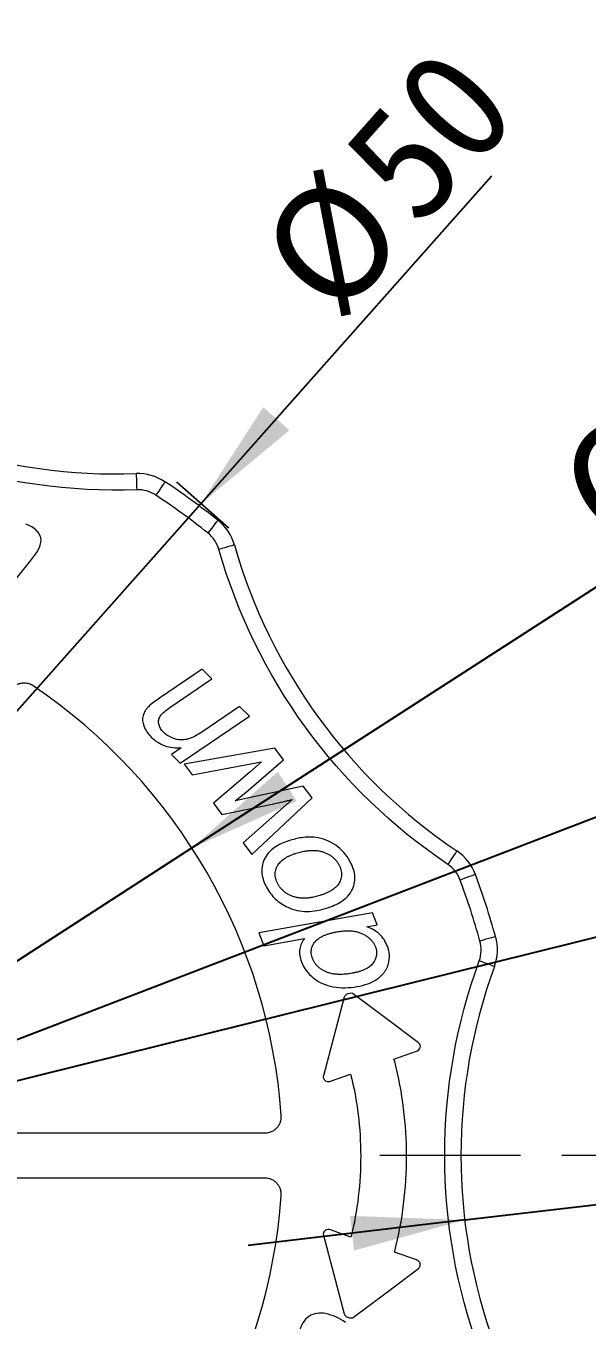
# Model space of a CAD drawing. Header units: millimetres. Extents: x 2 to 295, y 1 to 209.
# Drawn here: x 100.8 to 118.11, y 117.62 to 157.58 of the extents above; entities that cross this region are included whole.
import ezdxf

# ---------------------------------------------------------------- set-up
doc = ezdxf.new("R2010")
doc.units = ezdxf.units.MM
doc.linetypes.add('CENTER', pattern=[10.16, 6.35, -1.27, 1.27, -1.27])
doc.layers.add('DIM', color=5, linetype='Continuous')
doc.layers.add('中心线', color=1, linetype='CENTER', lineweight=15)
doc.styles.add('SLDTEXTSTYLE0', font='SIMSUN.TTC', dxfattribs={"width": 0.67})
doc.styles.add('SLDTEXTSTYLE14', font='SIMSUN.TTC')
doc.dimstyles.new('SLDDIMSTYLE0', dxfattribs={"dimtxt": 3.5, "dimasz": 3.5, "dimexe": 0, "dimexo": 0.0625, "dimgap": 0.875, "dimtad": 2, "dimrnd": 1e-09, "dimzin": 12, "dimdsep": 46, "dimtxsty": 'SLDTEXTSTYLE0', "dimsah": 1, "dimcen": 0.09, "dimadec": 0, "dimazin": 3, "dimtfac": 1, "dimtmove": 0, "dimatfit": 0, "dimfxl": 0, "dimfrac": 2, "dimtolj": 1, "dimtzin": 12, "dimarcsym": 0})
doc.dimstyles.new('SLDDIMSTYLE1', dxfattribs={"dimtxt": 3.5, "dimasz": 3.5, "dimexe": 0, "dimexo": 0.0625, "dimgap": 0.875, "dimtad": 0, "dimtih": 1, "dimtoh": 1, "dimrnd": 1e-09, "dimzin": 12, "dimdsep": 46, "dimtxsty": 'SLDTEXTSTYLE0', "dimsah": 1, "dimcen": 0, "dimadec": 0, "dimazin": 3, "dimtfac": 1, "dimtofl": 0, "dimtmove": 0, "dimatfit": 3, "dimfxl": 0, "dimfrac": 2, "dimtolj": 1, "dimtzin": 12, "dimarcsym": 0})
doc.dimstyles.new('SLDDIMSTYLE2', dxfattribs={"dimtxt": 3.5, "dimasz": 3.5, "dimexe": 0, "dimexo": 0.0625, "dimgap": 0.875, "dimtad": 2, "dimrnd": 1e-09, "dimzin": 12, "dimdsep": 46, "dimtxsty": 'SLDTEXTSTYLE0', "dimsah": 1, "dimcen": 0.09, "dimadec": 0, "dimazin": 3, "dimtfac": 1, "dimtofl": 0, "dimtmove": 0, "dimatfit": 3, "dimfxl": 0, "dimfrac": 2, "dimtolj": 1, "dimtzin": 12, "dimarcsym": 0})
doc.dimstyles.new('SLDDIMSTYLE3', dxfattribs={"dimtxt": 3.5, "dimasz": 3.5, "dimexe": 0, "dimexo": 0.0625, "dimgap": 0.875, "dimtad": 0, "dimtih": 1, "dimtoh": 1, "dimrnd": 1e-09, "dimzin": 12, "dimdsep": 46, "dimtxsty": 'SLDTEXTSTYLE0', "dimsah": 1, "dimcen": 0, "dimadec": 0, "dimazin": 3, "dimtfac": 1, "dimtmove": 0, "dimatfit": 3, "dimfxl": 0, "dimfrac": 2, "dimtolj": 1, "dimtzin": 12, "dimarcsym": 0})

# ---------------------------------------------------------------- blocks, each defined once
blk = doc.blocks.new('_D')
at = {"layer": 'DIM'}
for p, q in [((92.805, 123.31), (129.699, 137.513)), ((89.632, 122.089), (92.805, 123.31)), ((89.632, 122.089), (83.35, 119.671))]:
    blk.add_line(p, q, dxfattribs=at)
for points in [[(92.805, 123.31), (96.265, 124.065), (95.878, 125.07)], [(89.632, 122.089), (86.172, 121.334), (86.559, 120.329)]]:
    blk.add_solid(points, dxfattribs=at)
at = {"layer": 'DIM', "insert": (125.695, 140.336), "char_height": 3.5, "attachment_point": 1, "rotation": 21.0552, "style": 'SLDTEXTSTYLE14'}
blk.add_mtext('M4', dxfattribs=at)
blk = doc.blocks.new('_D_1')
at = {"layer": 'DIM'}
for p, q in [((105.918, 132.196), (124.641, 144.291)), ((76.519, 113.204), (105.918, 132.196)), ((76.519, 113.204), (70.865, 109.551))]:
    blk.add_line(p, q, dxfattribs=at)
for points in [[(105.918, 132.196), (109.15, 133.643), (108.565, 134.547)], [(76.519, 113.204), (73.287, 111.757), (73.871, 110.852)]]:
    blk.add_solid(points, dxfattribs=at)
at = {"layer": 'DIM', "char_height": 3.5, "attachment_point": 1, "rotation": 32.8634, "style": 'SLDTEXTSTYLE14'}
for s, insert in [('35', (120.144, 146.235)), ('%%c', (116.893, 144.135))]:
    blk.add_mtext(s, dxfattribs=dict(at, insert=insert))
blk = doc.blocks.new('_D_2')
at = {"layer": 'DIM'}
for p, q in [((106.2, 142.829), (115.174, 152.944)), ((107.061, 142.065), (105.452, 143.492)), ((73.018, 105.426), (106.2, 142.829)), ((73.879, 104.662), (72.27, 106.09)), ((73.018, 105.426), (68.551, 100.391))]:
    blk.add_line(p, q, dxfattribs=at)
for points in [[(106.2, 142.829), (108.926, 145.089), (108.12, 145.804)], [(73.018, 105.426), (70.292, 103.165), (71.098, 102.451)]]:
    blk.add_solid(points, dxfattribs=at)
at = {"layer": 'DIM', "char_height": 3.5, "attachment_point": 1, "rotation": 48.4215, "style": 'SLDTEXTSTYLE14'}
for s, insert in [('50', (110.321, 153.611)), ('%%c', (107.753, 150.716))]:
    blk.add_mtext(s, dxfattribs=dict(at, insert=insert))
blk = doc.blocks.new('_D_3')
at = {"layer": 'DIM'}
for p, q in [((131.218, 122.7), (123.466, 121.787)), ((114.335, 120.711), (119.383, 121.306)), ((114.335, 120.711), (107.65, 119.924))]:
    blk.add_line(p, q, dxfattribs=at)
blk.add_solid([(114.335, 120.711), (110.796, 120.837), (110.922, 119.767)], dxfattribs=at)
at = {"layer": 'DIM', "insert": (119.383, 123.582), "char_height": 3.5, "attachment_point": 1, "style": 'SLDTEXTSTYLE14'}
blk.add_mtext('R17', dxfattribs=at)
blk = doc.blocks.new('_D_4')
at = {"layer": 'DIM'}
for p, q in [((91.218, 121.7), (91.218, 91.202)), ((131.218, 102.2), (131.218, 91.202)), ((131.218, 92.202), (91.218, 92.202))]:
    blk.add_line(p, q, dxfattribs=at)
for points in [[(91.218, 92.202), (94.718, 91.664), (94.718, 92.741)], [(131.218, 92.202), (127.718, 92.741), (127.718, 91.664)]]:
    blk.add_solid(points, dxfattribs=at)
at = {"layer": 'DIM', "insert": (111.626, 96.275), "char_height": 3.5, "attachment_point": 1, "style": 'SLDTEXTSTYLE14'}
blk.add_mtext('40', dxfattribs=at)
blk = doc.blocks.new('_D_5')
at = {"layer": 'DIM'}
for p, q in [((96.071, 123.905), (124.464, 130.956)), ((124.464, 130.956), (132.643, 130.956)), ((86.366, 121.495), (96.071, 123.905)), ((86.366, 121.495), (79.833, 119.872))]:
    blk.add_line(p, q, dxfattribs=at)
for points in [[(96.071, 123.905), (99.598, 124.226), (99.338, 125.271)], [(86.366, 121.495), (82.839, 121.174), (83.099, 120.128)]]:
    blk.add_solid(points, dxfattribs=at)
at = {"layer": 'DIM', "char_height": 3.5, "attachment_point": 1, "style": 'SLDTEXTSTYLE14'}
for s, insert in [('%%c', (126.051, 135.029)), ('10', (129.921, 135.029))]:
    blk.add_mtext(s, dxfattribs=dict(at, insert=insert))
blk = doc.blocks.new('SW_CENTERMARKSYMBOL_0')
at = {"layer": '中心线', "color": 0}
for p, q in [((0, 5), (0, 19.5)), ((0, 0), (0, 2.5)), ((-5, 0), (-19.5, 0)), ((0, 0), (-2.5, 0)), ((0, 0), (0, -2.5)), ((0, 0), (2.5, 0)), ((5, 0), (19.5, 0)), ((0, -5), (0, -19.5))]:
    blk.add_line(p, q, dxfattribs=at)

msp = doc.modelspace()

# ---------------------------------------------------------------- linework, layer by layer
at = {"color": 7, "linetype": 'Continuous', "lineweight": 15}
for p, q in [((99.896, 139.762), (100.935, 141.058)), ((106.23, 137.716), (104.917, 136.822)), ((106.535, 137.414), (106.23, 137.716)), ((105.237, 136.529), (106.535, 137.414)), ((105.559, 134.812), (107.694, 136.266)), ((107.388, 136.568), (106.222, 135.774)), ((107.694, 136.266), (107.388, 136.568)), ((105.588, 135.291), (105.284, 135.084)), ((105.284, 135.084), (105.559, 134.812)), ((108.478, 135.274), (105.678, 134.784)), ((108.745, 134.917), (108.478, 135.274)), ((105.678, 134.784), (105.928, 134.449)), ((105.928, 134.449), (108.069, 134.853)), ((107.595, 133.92), (108.745, 134.917)), ((108.069, 134.853), (107.7, 134.536)), ((107.7, 134.536), (106.579, 133.58)), ((109.354, 134.105), (107.257, 133.65)), ((107.257, 133.65), (107.595, 133.92)), ((109.623, 133.746), (109.354, 134.105)), ((106.579, 133.58), (106.844, 133.226)), ((106.844, 133.226), (108.448, 133.562)), ((109.006, 133.689), (107.497, 132.354)), ((107.763, 131.999), (109.623, 133.746)), ((107.497, 132.354), (107.763, 131.999)), ((111.494, 130.191), (107.982, 129.574)), ((111.636, 129.819), (111.494, 130.191)), ((107.982, 129.574), (108.135, 129.175)), ((111.315, 129.762), (111.636, 129.819)), ((108.135, 129.175), (109.395, 129.396)), ((110.616, 127.586), (110.295, 126.374)), ((111.909, 126.935), (110.906, 127.687)), ((112.912, 126.183), (111.909, 126.935)), ((110.295, 126.374), (109.975, 125.162)), ((112.144, 125.675), (112.842, 125.918)), ((110.195, 124.997), (110.815, 125.213)), ((96.586, 123.4), (108.176, 123.4)), ((108.176, 122), (96.586, 122)), ((110.826, 120.183), (110.195, 120.402)), ((109.975, 120.237), (110.295, 119.025)), ((112.842, 119.482), (112.166, 119.717)), ((111.909, 118.464), (112.912, 119.216)), ((110.295, 119.025), (110.616, 117.814)), ((110.906, 117.713), (111.909, 118.464))]:
    msp.add_line(p, q, dxfattribs=at)
at = {"color": 7, "linetype": 'Continuous', "lineweight": 15, "flags": 128}
for points in [[(104.197, 143.753), (104.198, 143.744), (104.199, 143.715), (104.2, 143.669), (104.203, 143.607), (104.205, 143.531), (104.209, 143.445), (104.212, 143.351), (104.215, 143.254)], [(105.084, 143.502), (105.078, 143.494), (105.063, 143.471), (105.037, 143.432), (105.003, 143.38), (104.961, 143.317), (104.913, 143.246), (104.861, 143.167), (104.806, 143.086)], [(106.718, 142.315), (106.712, 142.307), (106.695, 142.285), (106.666, 142.249), (106.627, 142.2), (106.58, 142.14), (106.527, 142.073), (106.469, 141.999), (106.408, 141.923)], [(107.231, 141.549), (107.221, 141.547), (107.194, 141.539), (107.15, 141.526), (107.09, 141.509), (107.017, 141.488), (106.934, 141.465), (106.844, 141.439), (106.75, 141.412)], [(114.093, 132.104), (114.088, 132.096), (114.072, 132.072), (114.046, 132.034), (114.012, 131.982), (113.969, 131.919), (113.921, 131.847), (113.869, 131.77), (113.814, 131.689)], [(114.663, 131.38), (114.654, 131.376), (114.628, 131.366), (114.584, 131.35), (114.526, 131.329), (114.455, 131.302), (114.374, 131.272), (114.286, 131.24), (114.194, 131.206)], [(115.288, 129.458), (115.278, 129.456), (115.251, 129.448), (115.206, 129.435), (115.147, 129.419), (115.074, 129.398), (114.99, 129.375), (114.9, 129.349), (114.806, 129.323)], [(115.252, 128.537), (115.243, 128.541), (115.216, 128.551), (115.173, 128.566), (115.115, 128.588), (115.043, 128.614), (114.962, 128.643), (114.874, 128.676), (114.783, 128.709)]]:
    msp.add_lwpolyline(points, dxfattribs=at)
at = {"color": 7, "linetype": 'Continuous', "lineweight": 15}
for centre, radius, start, end in [((103.579, 160.742), 17, 231.9158, 272.0842), ((104.252, 142.254), 1.5, 56.3157, 92.0842), ((91.218, 122.7), 25, 51.6843, 56.3157), ((105.788, 141.138), 1.5, 15.9158, 51.6843), ((123.579, 146.211), 17, 195.9158, 236.0842), ((91.218, 122.7), 17.5, 4.0478, 55.9522), ((113.257, 130.859), 1.5, 20.3157, 56.0842), ((91.218, 122.7), 25, 15.6843, 20.3157), ((113.843, 129.053), 1.5, 339.9158, 15.6843), ((131.218, 122.7), 17, 159.9158, 200.0842), ((91.218, 122.7), 17.5, 304.0478, 355.9522)]:
    msp.add_arc(centre, radius, start, end, dxfattribs=at)
for points in [[(104.215, 143.254), (100.086, 143.103), (96.037, 144.419), (92.785, 146.968)], [(104.806, 143.086), (104.632, 143.203), (104.425, 143.261), (104.215, 143.254)], [(106.408, 141.923), (105.889, 142.333), (105.357, 142.72), (104.806, 143.086)], [(101.134, 141.981), (101.042, 142.08), (100.922, 142.148), (100.795, 142.193)], [(106.75, 141.412), (106.692, 141.614), (106.573, 141.792), (106.408, 141.923)], [(101.178, 141.397), (101.228, 141.493), (101.265, 141.597), (101.264, 141.706)], [(113.814, 131.689), (110.386, 133.994), (107.883, 137.439), (106.75, 141.412)], [(104.412, 136.289), (104.378, 136.182), (104.396, 136.067), (104.435, 135.963)], [(104.435, 135.963), (104.483, 135.833), (104.564, 135.717), (104.663, 135.619)], [(105.041, 135.769), (104.97, 135.839), (104.913, 135.925), (104.895, 136.024)], [(110.354, 132.278), (110.169, 132.409), (109.953, 132.493), (109.728, 132.522)], [(110.795, 131.788), (110.69, 131.984), (110.536, 132.15), (110.354, 132.278)], [(114.194, 131.206), (114.121, 131.403), (113.989, 131.572), (113.814, 131.689)], [(114.806, 129.323), (114.627, 129.96), (114.424, 130.586), (114.194, 131.206)], [(109.248, 129.08), (109.224, 128.946), (109.247, 128.808), (109.296, 128.681)], [(109.395, 129.396), (109.319, 129.306), (109.268, 129.196), (109.248, 129.08)], [(114.783, 128.709), (114.855, 128.906), (114.863, 129.121), (114.806, 129.323)], [(109.296, 128.681), (109.371, 128.486), (109.5, 128.314), (109.663, 128.182)], [(114.783, 116.69), (113.364, 120.571), (113.364, 124.829), (114.783, 128.709)], [(109.663, 128.182), (109.839, 128.039), (110.053, 127.951), (110.276, 127.911)], [(110.276, 127.911), (110.519, 127.866), (110.768, 127.872), (111.011, 127.915)], [(111.011, 127.915), (111.24, 127.955), (111.466, 128.029), (111.654, 128.166)], [(110.658, 117.55), (110.47, 117.676), (110.263, 117.777), (110.04, 117.819)]]:
    msp.add_open_spline(points, degree=3, dxfattribs=at)
for points, knots in [([(101.264, 141.706), (101.263, 141.758), (101.247, 141.809), (101.2, 141.901), (101.169, 141.942), (101.134, 141.981)], [0, 0, 0, 0, 0.5, 0.5, 1, 1, 1, 1]), ([(100.935, 141.058), (100.978, 141.112), (101.021, 141.167), (101.104, 141.279), (101.145, 141.335), (101.178, 141.397)], [0, 0, 0, 0, 0.5, 0.5, 1, 1, 1, 1]), ([(101.016, 137.2), (100.997, 137.212), (100.958, 137.236), (100.895, 137.261), (100.818, 137.281), (100.726, 137.289), (100.624, 137.276), (100.526, 137.243), (100.438, 137.19), (100.36, 137.122), (100.322, 137.064), (100.303, 137.035)], [0, 0, 0, 0, 0.082983, 0.165849, 0.250148, 0.373679, 0.500089, 0.623617, 0.750027, 0.874287, 1, 1, 1, 1]), ([(104.917, 136.822), (104.859, 136.782), (104.802, 136.742), (104.689, 136.658), (104.634, 136.615), (104.584, 136.565)], [0, 0, 0, 0, 0.5, 0.5, 1, 1, 1, 1]), ([(104.584, 136.565), (104.564, 136.543), (104.526, 136.502), (104.478, 136.433), (104.439, 136.363), (104.421, 136.314), (104.412, 136.289)], [0, 0, 0, 0, 0.265786, 0.518807, 0.762326, 1, 1, 1, 1]), ([(104.895, 136.024), (104.892, 136.046), (104.886, 136.089), (104.892, 136.153), (104.91, 136.215), (104.932, 136.251), (104.943, 136.269)], [0, 0, 0, 0, 0.260139, 0.507043, 0.75032, 1, 1, 1, 1]), ([(104.943, 136.269), (104.98, 136.325), (105.028, 136.369), (105.129, 136.453), (105.182, 136.492), (105.237, 136.529)], [0, 0, 0, 0, 0.5, 0.5, 1, 1, 1, 1]), ([(104.663, 135.619), (104.784, 135.499), (104.929, 135.405), (105.167, 135.322), (105.251, 135.303), (105.419, 135.285), (105.503, 135.284), (105.588, 135.291)], [0, 0, 0, 0, 0.5, 0.5, 0.75, 0.75, 1, 1, 1, 1]), ([(105.525, 135.535), (105.434, 135.548), (105.345, 135.573), (105.181, 135.651), (105.106, 135.704), (105.041, 135.769)], [0, 0, 0, 0, 0.5, 0.5, 1, 1, 1, 1]), ([(106.222, 135.774), (106.118, 135.703), (106.009, 135.639), (105.777, 135.546), (105.651, 135.517), (105.525, 135.535)], [0, 0, 0, 0, 0.5, 0.5, 1, 1, 1, 1]), ([(108.448, 133.562), (108.541, 133.583), (108.634, 133.604), (108.727, 133.625), (108.773, 133.636), (108.82, 133.646), (108.866, 133.657), (108.913, 133.667), (108.96, 133.676), (109.006, 133.689)], [0, 0, 0, 0, 0.0002861973, 0.0002861973, 0.0002861973, 0.0004292951, 0.0004292951, 0.0004292951, 0.0005724001, 0.0005724001, 0.0005724001, 0.0005724001]), ([(108.908, 132.418), (108.751, 132.368), (108.601, 132.304), (108.331, 132.116), (108.216, 131.99), (108.148, 131.837)], [0, 0, 0, 0, 0.5, 0.5, 1, 1, 1, 1]), ([(109.728, 132.522), (109.59, 132.54), (109.451, 132.533), (109.176, 132.493), (109.041, 132.459), (108.908, 132.418)], [0, 0, 0, 0, 0.5, 0.5, 1, 1, 1, 1]), ([(108.55, 131.63), (108.561, 131.649), (108.582, 131.688), (108.625, 131.743), (108.675, 131.794), (108.733, 131.842), (108.799, 131.887), (108.873, 131.929), (108.954, 131.968), (109.044, 132.004), (109.107, 132.025), (109.139, 132.036)], [0, 0, 0, 0, 0.090309, 0.183326, 0.280348, 0.382524, 0.490837, 0.606113, 0.729038, 0.860178, 1, 1, 1, 1]), ([(109.139, 132.036), (109.191, 132.051), (109.292, 132.08), (109.442, 132.109), (109.584, 132.123), (109.718, 132.122), (109.844, 132.108), (109.923, 132.085), (109.962, 132.074)], [0, 0, 0, 0, 0.195101, 0.37675, 0.546269, 0.705283, 0.855755, 1, 1, 1, 1]), ([(109.962, 132.074), (109.993, 132.063), (110.054, 132.04), (110.14, 131.997), (110.218, 131.948), (110.289, 131.891), (110.351, 131.828), (110.407, 131.758), (110.437, 131.706), (110.452, 131.68)], [0, 0, 0, 0, 0.154735, 0.30284, 0.44578, 0.585185, 0.722809, 0.860473, 1, 1, 1, 1]), ([(108.148, 131.837), (108.117, 131.769), (108.096, 131.698), (108.073, 131.551), (108.071, 131.476), (108.095, 131.255), (108.148, 131.113), (108.219, 130.981)], [0, 0, 0, 0, 0.25, 0.25, 0.5, 0.5, 1, 1, 1, 1]), ([(108.565, 131.09), (108.552, 131.116), (108.527, 131.166), (108.501, 131.245), (108.487, 131.324), (108.485, 131.402), (108.494, 131.479), (108.515, 131.556), (108.538, 131.605), (108.55, 131.63)], [0, 0, 0, 0, 0.154528, 0.300536, 0.440561, 0.577472, 0.714335, 0.854219, 1, 1, 1, 1]), ([(110.452, 131.68), (110.465, 131.654), (110.491, 131.602), (110.518, 131.521), (110.533, 131.441), (110.536, 131.363), (110.527, 131.285), (110.507, 131.209), (110.484, 131.161), (110.473, 131.136)], [0, 0, 0, 0, 0.157767, 0.306, 0.447139, 0.584003, 0.719679, 0.857333, 1, 1, 1, 1]), ([(110.874, 130.925), (110.936, 131.064), (110.958, 131.216), (110.921, 131.514), (110.867, 131.656), (110.795, 131.788)], [0, 0, 0, 0, 0.5, 0.5, 1, 1, 1, 1]), ([(109.054, 130.692), (109.023, 130.704), (108.962, 130.726), (108.877, 130.769), (108.799, 130.819), (108.729, 130.876), (108.666, 130.94), (108.61, 131.011), (108.58, 131.063), (108.565, 131.09)], [0, 0, 0, 0, 0.153228, 0.300318, 0.442759, 0.582187, 0.720345, 0.859026, 1, 1, 1, 1]), ([(110.473, 131.136), (110.462, 131.117), (110.44, 131.078), (110.396, 131.024), (110.345, 130.973), (110.285, 130.925), (110.217, 130.88), (110.14, 130.837), (110.055, 130.797), (109.962, 130.76), (109.896, 130.738), (109.863, 130.727)], [0, 0, 0, 0, 0.0875817, 0.1785546, 0.2742526, 0.3758238, 0.4842296, 0.600262, 0.7245669, 0.8576702, 1, 1, 1, 1]), ([(108.219, 130.981), (108.292, 130.847), (108.385, 130.723), (108.605, 130.516), (108.734, 130.431), (108.872, 130.366)], [0, 0, 0, 0, 0.5, 0.5, 1, 1, 1, 1]), ([(109.863, 130.727), (109.811, 130.712), (109.713, 130.683), (109.566, 130.656), (109.426, 130.642), (109.295, 130.643), (109.17, 130.658), (109.092, 130.681), (109.054, 130.692)], [0, 0, 0, 0, 0.1941171, 0.3751368, 0.544414, 0.7036036, 0.8546925, 1, 1, 1, 1]), ([(110.073, 130.339), (110.236, 130.39), (110.392, 130.454), (110.678, 130.641), (110.804, 130.768), (110.874, 130.925)], [0, 0, 0, 0, 0.5, 0.5, 1, 1, 1, 1]), ([(108.872, 130.366), (108.966, 130.322), (109.063, 130.29), (109.263, 130.247), (109.367, 130.237), (109.672, 130.238), (109.876, 130.277), (110.073, 130.339)], [0, 0, 0, 0, 0.25, 0.25, 0.5, 0.5, 1, 1, 1, 1]), ([(109.705, 129.287), (109.719, 129.303), (109.748, 129.338), (109.8, 129.384), (109.86, 129.427), (109.929, 129.466), (110.007, 129.501), (110.093, 129.534), (110.188, 129.562), (110.291, 129.588), (110.363, 129.602), (110.4, 129.609)], [0, 0, 0, 0, 0.083469, 0.171553, 0.265535, 0.366468, 0.475208, 0.592438, 0.718703, 0.85444, 1, 1, 1, 1]), ([(110.4, 129.609), (110.451, 129.617), (110.55, 129.632), (110.695, 129.641), (110.83, 129.638), (110.955, 129.621), (111.072, 129.593), (111.143, 129.563), (111.178, 129.548)], [0, 0, 0, 0, 0.1958476, 0.3780093, 0.5477597, 0.7066721, 0.8566612, 1, 1, 1, 1]), ([(111.178, 129.548), (111.21, 129.531), (111.272, 129.5), (111.356, 129.441), (111.429, 129.377), (111.491, 129.305), (111.542, 129.228), (111.566, 129.171), (111.579, 129.142)], [0, 0, 0, 0, 0.184001, 0.35766, 0.523299, 0.683586, 0.841462, 1, 1, 1, 1]), ([(111.948, 129.167), (111.894, 129.308), (111.811, 129.437), (111.592, 129.64), (111.458, 129.713), (111.315, 129.762)], [0, 0, 0, 0, 0.5, 0.5, 1, 1, 1, 1]), ([(109.638, 128.782), (109.629, 128.808), (109.612, 128.858), (109.599, 128.934), (109.597, 129.009), (109.607, 129.082), (109.628, 129.153), (109.661, 129.222), (109.69, 129.265), (109.705, 129.287)], [0, 0, 0, 0, 0.152252, 0.296209, 0.434748, 0.571086, 0.708596, 0.850569, 1, 1, 1, 1]), ([(111.579, 129.142), (111.587, 129.118), (111.604, 129.07), (111.616, 128.995), (111.618, 128.923), (111.608, 128.851), (111.587, 128.781), (111.555, 128.711), (111.526, 128.668), (111.512, 128.646)], [0, 0, 0, 0, 0.149103, 0.291074, 0.428795, 0.565412, 0.70415, 0.848091, 1, 1, 1, 1]), ([(111.98, 128.616), (112.005, 128.706), (112.015, 128.801), (112.003, 128.987), (111.981, 129.079), (111.948, 129.167)], [0, 0, 0, 0, 0.5, 0.5, 1, 1, 1, 1]), ([(110.045, 128.376), (110.012, 128.392), (109.949, 128.423), (109.864, 128.48), (109.79, 128.545), (109.727, 128.617), (109.675, 128.696), (109.65, 128.753), (109.638, 128.782)], [0, 0, 0, 0, 0.183217, 0.356223, 0.521474, 0.681785, 0.840232, 1, 1, 1, 1]), ([(110.853, 128.327), (110.799, 128.318), (110.694, 128.302), (110.542, 128.291), (110.401, 128.292), (110.271, 128.307), (110.152, 128.332), (110.08, 128.362), (110.045, 128.376)], [0, 0, 0, 0, 0.200672, 0.385926, 0.556876, 0.71494, 0.861907, 1, 1, 1, 1]), ([(111.512, 128.646), (111.498, 128.629), (111.471, 128.594), (111.421, 128.548), (111.364, 128.505), (111.298, 128.466), (111.224, 128.431), (111.143, 128.399), (111.054, 128.371), (110.956, 128.347), (110.888, 128.334), (110.853, 128.327)], [0, 0, 0, 0, 0.086372, 0.176531, 0.271775, 0.373211, 0.481754, 0.598153, 0.723014, 0.85683, 1, 1, 1, 1]), ([(111.654, 128.166), (111.681, 128.186), (111.733, 128.227), (111.802, 128.295), (111.862, 128.368), (111.912, 128.446), (111.952, 128.528), (111.971, 128.587), (111.98, 128.616)], [0, 0, 0, 0, 0.178941, 0.350272, 0.515888, 0.677881, 0.838488, 1, 1, 1, 1]), ([(110.906, 127.687), (110.883, 127.704), (110.854, 127.71), (110.796, 127.711), (110.768, 127.706), (110.713, 127.687), (110.688, 127.674), (110.643, 127.637), (110.623, 127.614), (110.616, 127.586)], [0, 0, 0, 0, 0.25, 0.25, 0.5, 0.5, 0.75, 0.75, 1, 1, 1, 1]), ([(112.842, 125.918), (112.896, 125.936), (112.944, 125.976), (112.976, 126.085), (112.958, 126.149), (112.912, 126.183)], [0, 0, 0, 0, 0.5, 0.5, 1, 1, 1, 1]), ([(112.178, 125.602), (112.176, 125.609), (112.174, 125.616), (112.171, 125.623), (112.169, 125.63), (112.166, 125.636), (112.163, 125.643), (112.158, 125.654), (112.151, 125.665), (112.144, 125.675)], [0, 0, 0, 0, 0.00002149769, 0.00002149769, 0.00002149769, 0.00004299386, 0.00004299386, 0.00004299386, 0.00008038964, 0.00008038964, 0.00008038964, 0.00008038964]), ([(112.178, 119.749), (112.422, 120.706), (112.54, 121.692), (112.54, 123.173), (112.51, 123.665), (112.39, 124.64), (112.3, 125.123), (112.178, 125.602)], [0, 0, 0, 0, 0.5, 0.5, 0.75, 0.75, 1, 1, 1, 1]), ([(109.975, 125.162), (109.971, 125.147), (109.97, 125.131), (109.972, 125.115), (109.975, 125.099), (109.98, 125.082), (109.988, 125.066), (109.995, 125.051), (110.006, 125.037), (110.018, 125.025), (110.03, 125.013), (110.045, 125.004), (110.06, 124.998), (110.078, 124.991), (110.097, 124.987), (110.116, 124.986), (110.135, 124.985), (110.154, 124.987), (110.173, 124.991), (110.181, 124.993), (110.188, 124.995), (110.195, 124.997)], [0, 0, 0, 0, 0.0000468803, 0.0000468803, 0.0000468803, 0.000098067, 0.000098067, 0.000098067, 0.0001497389, 0.0001497389, 0.0001497389, 0.000199691, 0.000199691, 0.000199691, 0.0002562597, 0.0002562597, 0.0002562597, 0.0003139438, 0.0003139438, 0.0003139438, 0.0003364889, 0.0003364889, 0.0003364889, 0.0003364889]), ([(110.815, 125.213), (111.022, 124.39), (111.123, 123.543), (111.126, 121.847), (111.029, 121.007), (110.826, 120.183)], [0, 0, 0, 0, 0.5, 0.5, 1, 1, 1, 1]), ([(108.176, 123.4), (108.199, 123.401), (108.244, 123.402), (108.311, 123.417), (108.386, 123.443), (108.466, 123.488), (108.544, 123.556), (108.607, 123.638), (108.65, 123.731), (108.676, 123.832), (108.675, 123.901), (108.675, 123.935)], [0, 0, 0, 0, 0.082983, 0.165849, 0.250148, 0.373679, 0.500089, 0.623617, 0.750027, 0.874287, 1, 1, 1, 1]), ([(108.675, 121.464), (108.675, 121.487), (108.677, 121.532), (108.667, 121.6), (108.646, 121.677), (108.607, 121.76), (108.545, 121.842), (108.467, 121.911), (108.377, 121.961), (108.279, 121.994), (108.21, 121.998), (108.176, 122)], [0, 0, 0, 0, 0.082983, 0.165849, 0.250148, 0.373679, 0.500089, 0.623617, 0.750027, 0.874287, 1, 1, 1, 1]), ([(110.195, 120.402), (110.142, 120.421), (110.079, 120.419), (109.986, 120.354), (109.96, 120.292), (109.975, 120.237)], [0, 0, 0, 0, 0.5, 0.5, 1, 1, 1, 1]), ([(112.166, 119.717), (112.167, 119.72), (112.169, 119.722), (112.17, 119.725), (112.171, 119.728), (112.172, 119.73), (112.173, 119.733), (112.175, 119.738), (112.176, 119.743), (112.178, 119.749)], [0, 0, 0, 0, 0.00000884858, 0.00000884858, 0.00000884858, 0.00001769831, 0.00001769831, 0.00001769831, 0.00003385877, 0.00003385877, 0.00003385877, 0.00003385877]), ([(112.912, 119.216), (112.925, 119.225), (112.935, 119.238), (112.943, 119.251), (112.952, 119.266), (112.959, 119.282), (112.962, 119.299), (112.966, 119.316), (112.966, 119.333), (112.964, 119.35), (112.962, 119.367), (112.956, 119.383), (112.947, 119.398), (112.938, 119.414), (112.926, 119.429), (112.911, 119.441), (112.897, 119.454), (112.88, 119.465), (112.863, 119.473), (112.856, 119.476), (112.849, 119.479), (112.842, 119.482)], [0, 0, 0, 0, 0.000046881, 0.000046881, 0.000046881, 0.0000980689, 0.0000980689, 0.0000980689, 0.0001497421, 0.0001497421, 0.0001497421, 0.0001996936, 0.0001996936, 0.0001996936, 0.0002562627, 0.0002562627, 0.0002562627, 0.0003139474, 0.0003139474, 0.0003139474, 0.000336493, 0.000336493, 0.000336493, 0.000336493]), ([(109.53, 117.734), (109.453, 117.682), (109.389, 117.613), (109.293, 117.457), (109.259, 117.37), (109.235, 117.28)], [0, 0, 0, 0, 0.5, 0.5, 1, 1, 1, 1]), ([(110.04, 117.819), (109.953, 117.835), (109.863, 117.841), (109.689, 117.816), (109.604, 117.784), (109.53, 117.734)], [0, 0, 0, 0, 0.5, 0.5, 1, 1, 1, 1]), ([(110.616, 117.814), (110.623, 117.786), (110.642, 117.762), (110.687, 117.726), (110.713, 117.713), (110.767, 117.694), (110.796, 117.688), (110.854, 117.689), (110.883, 117.695), (110.906, 117.713)], [0, 0, 0, 0, 0.25, 0.25, 0.5, 0.5, 0.75, 0.75, 1, 1, 1, 1])]:
    msp.add_open_spline(points, degree=3, knots=knots, dxfattribs=at)

# ---------------------------------------------------------------- block references
at = {"layer": '中心线'}
msp.add_blockref('SW_CENTERMARKSYMBOL_0', (131.218, 122.7), dxfattribs=at)

# ---------------------------------------------------------------- dimensions: what is measured, and where the dimension line sits
at = {"layer": 'DIM'}
for base, p1, p2, angle, text, picture, middle in [((106.2, 142.829), (74.627, 103.999), (107.81, 141.401), 48.4215, '%%c<>', '_D_2', (112.987, 150.479)), ((105.918, 132.196), (76.519, 113.204), (105.918, 132.196), 32.8634, '%%c<>', '_D_1', (121.872, 142.503)), ((92.805, 123.31), (89.632, 122.089), (92.805, 123.31), 21.0552, 'M4', '_D', (128.429, 137.024))]:
    dim = msp.add_linear_dim(base=base, p1=p1, p2=p2, angle=angle, text=text, dimstyle='SLDDIMSTYLE0', dxfattribs=at)
    dim.commit()
    dim.dimension.update_dxf_attribs({"geometry": picture, "text_midpoint": middle, "dimtype": 160})
dim = msp.add_diameter_dim_2p(p1=(96.071, 123.905), p2=(86.366, 121.495), dimstyle='SLDDIMSTYLE3', dxfattribs=at)
dim.commit()
dim.dimension.update_dxf_attribs({"geometry": '_D_5', "text_midpoint": (129.347, 133.493), "dimtype": 163})
dim = msp.add_radius_dim(center=(131.218, 122.7), mpoint=(114.335, 120.711), dimstyle='SLDDIMSTYLE1', dxfattribs=at)
dim.commit()
dim.dimension.update_dxf_attribs({"geometry": '_D_3', "text_midpoint": (121.424, 121.546), "dimtype": 164})
dim = msp.add_linear_dim(base=(91.218, 92.202), p1=(131.218, 103.2), p2=(91.218, 122.7), dimstyle='SLDDIMSTYLE2', dxfattribs=at)
dim.commit()
dim.dimension.update_dxf_attribs({"geometry": '_D_4', "text_midpoint": (112.987, 92.202), "dimtype": 160})

doc.saveas('drawing.dxf')
